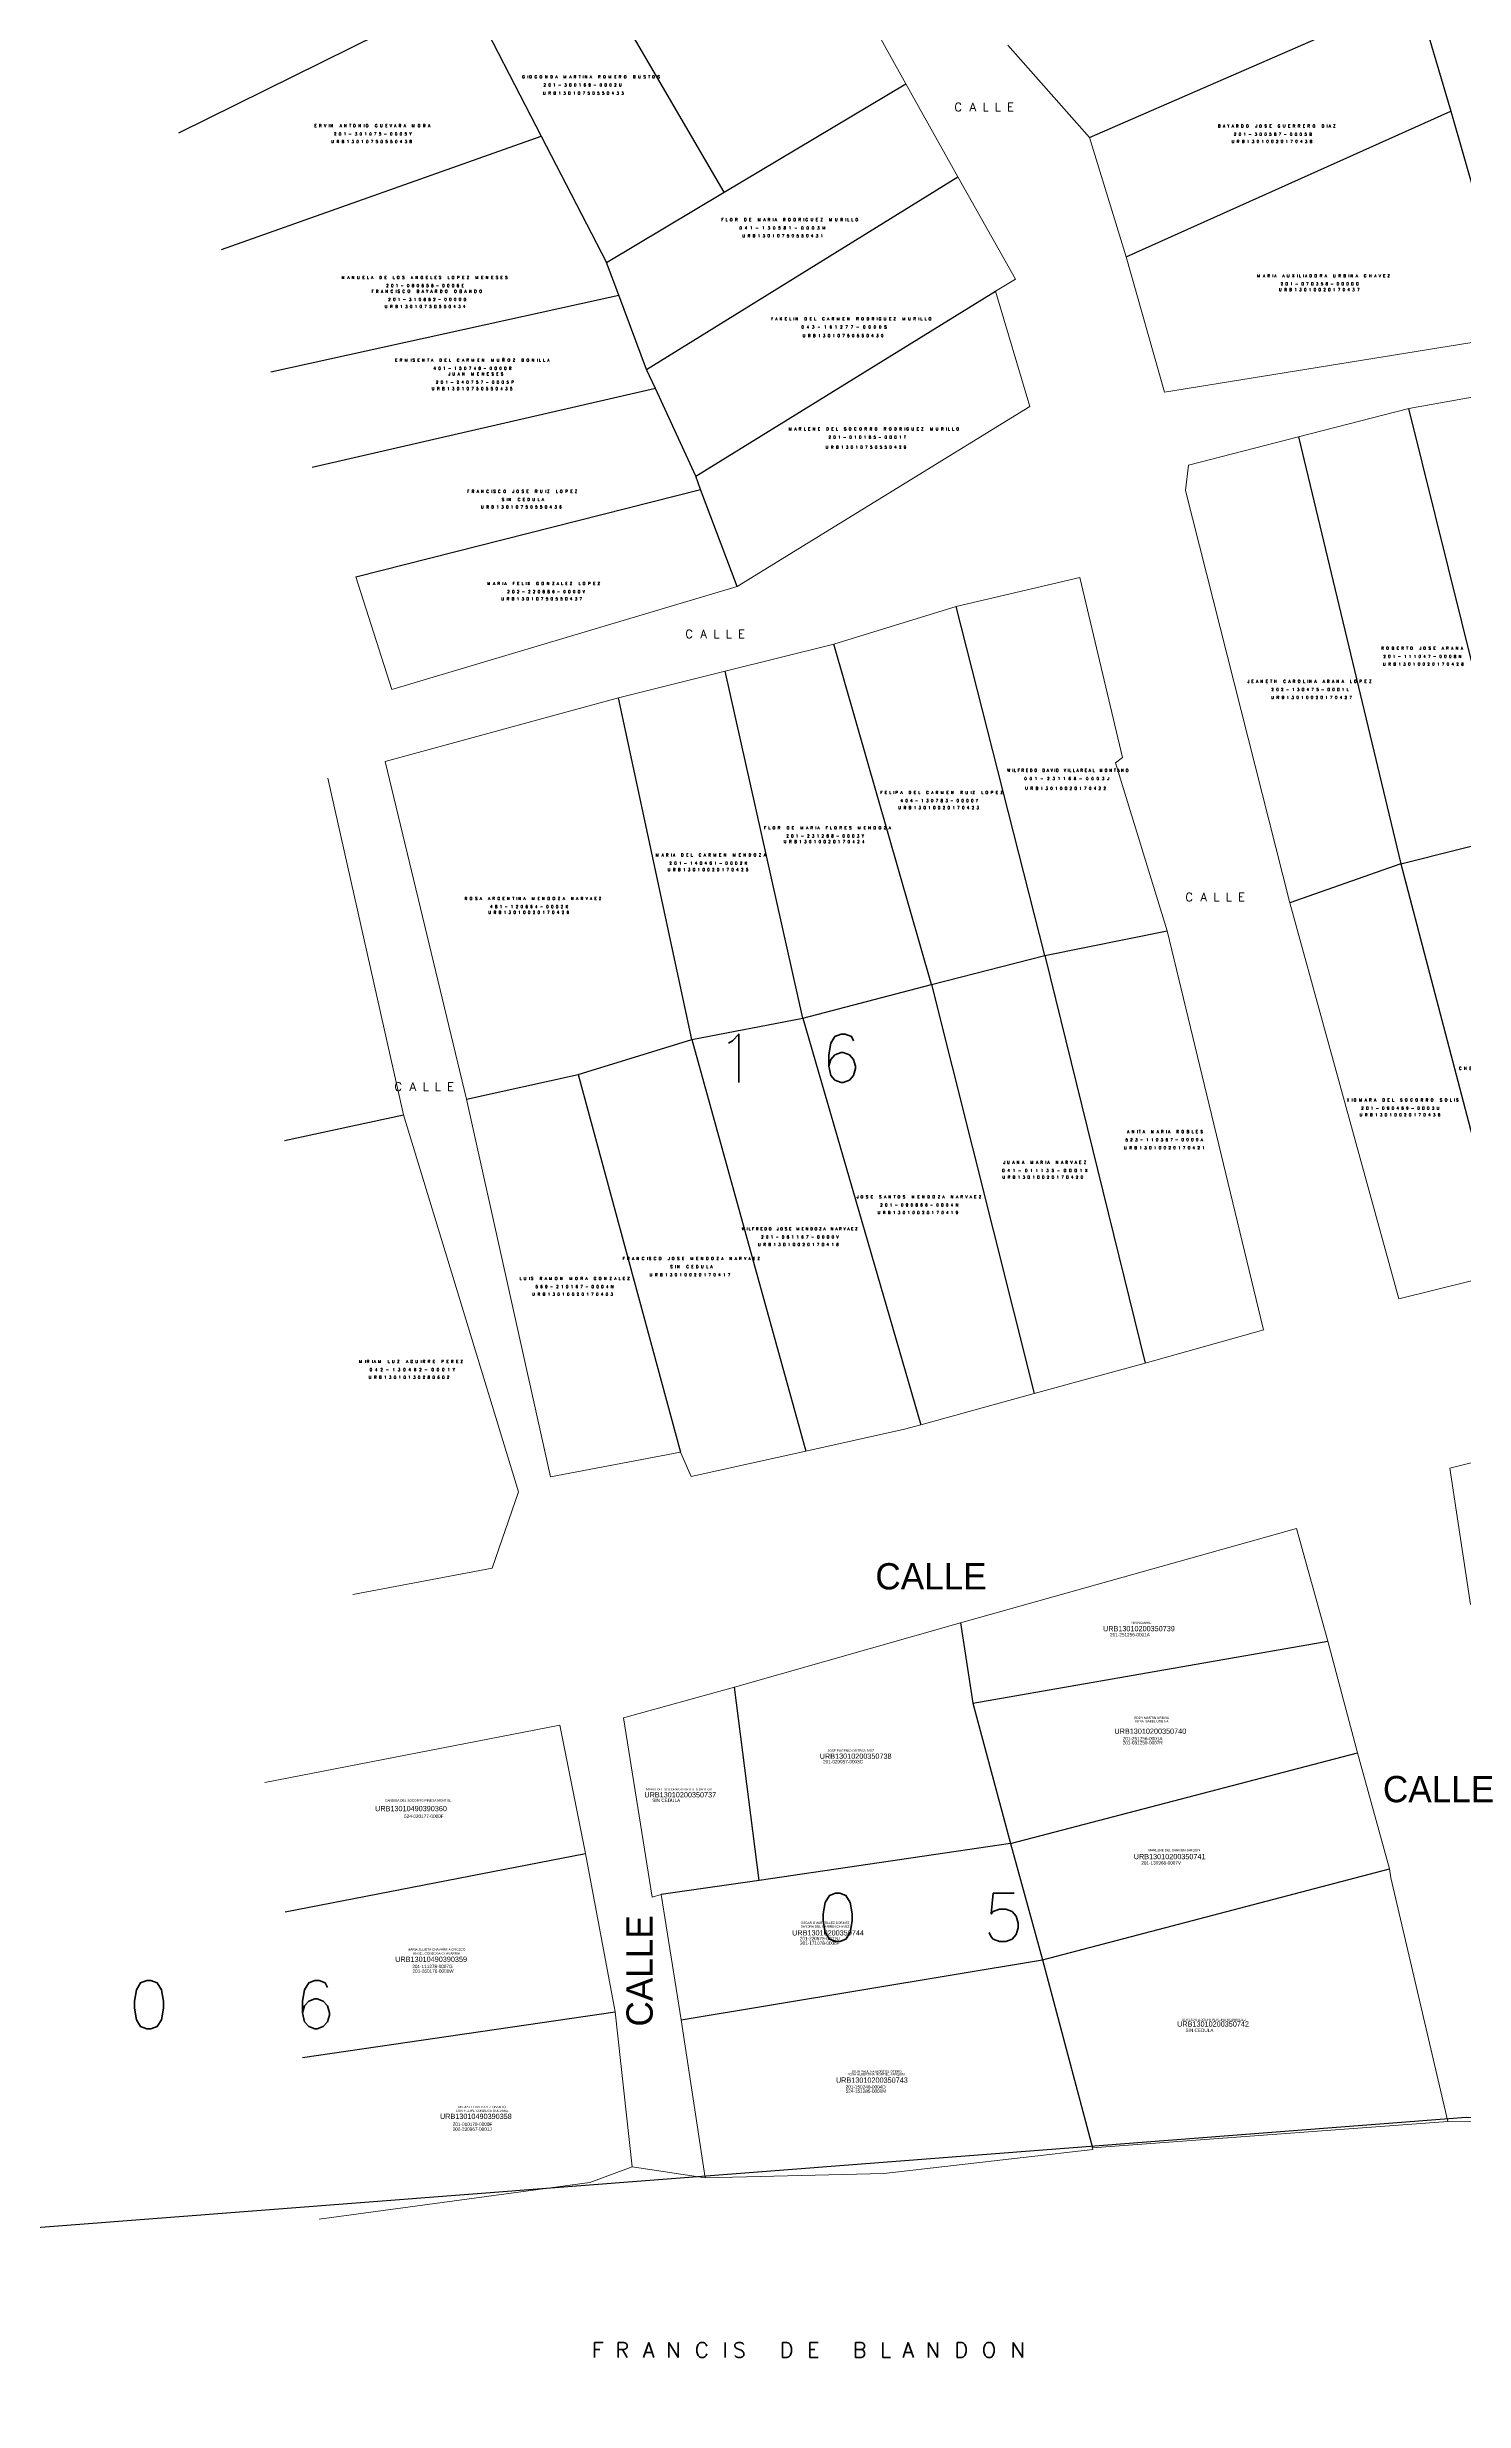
# Model space of a CAD drawing. Header units: metres. Extents: x 615331 to 657292, y 1301217 to 1321009.
# Drawn here: x 629413.5 to 629514.6, y 1318938.8 to 1319106.8 of the extents above; entities that cross this region are included whole.
import ezdxf

# ---------------------------------------------------------------- set-up
doc = ezdxf.new("R2010")
doc.units = ezdxf.units.M
for name, color, linetype, lineweight in [('101', 3, 'Continuous', 0), ('1ER CEDULA', 7, 'Continuous', 0), ('1ER PROPIETARIO', 150, 'Continuous', 0), ('2DA CEDULA', 7, 'Continuous', 0), ('2DO PROPIETARIO', 7, 'Continuous', 0), ('486', 7, 'Continuous', 0), ('4861', 7, 'Continuous', 0), ('CALLES', 7, 'Continuous', 0), ('COLINDANCIAS', 7, 'Continuous', 0), ('NumMZLote', 172, 'Continuous', 0)]:
    doc.layers.add(name, color=color, linetype=linetype, lineweight=lineweight)
doc.layers.add('2', color=1, linetype='Continuous')
doc.styles.add('Style-ENGINEERING', font='ENGINEERING.shx')
doc.styles.add('Style-Txt', font='txt_____.ttf')

msp = doc.modelspace()

# ---------------------------------------------------------------- linework, layer by layer
at = {"layer": '2', "color": 1, "linetype": 'Continuous'}
msp.add_lwpolyline([(629645.63123, 1318954.03408), (629571.44923, 1318957.17908), (629514.79723, 1318959.03008), (629378.86623, 1318948.52708), (629271.64123, 1318936.97308), (629251.31323, 1318933.94808)], dxfattribs=at)
at = {"layer": '486', "color": 7, "linetype": 'Continuous', "lineweight": -3}
for points in [[(629461.86673, 1319096.4744), (629449.55823, 1319117.58008)], [(629422.94023, 1319100.69908), (629443.45351, 1319110.87826)], [(629443.45351, 1319110.87826), (629448.7887, 1319100.46549)], [(629487.92323, 1319100.36908), (629511.27029, 1319110.54924)], [(629511.27029, 1319110.54924), (629513.70655, 1319102.24941)], [(629461.86673, 1319096.4744), (629474.83154, 1319104.21544)], [(629490.53523, 1319091.84508), (629513.70655, 1319102.24941)], [(629513.70655, 1319102.24941), (629518.30523, 1319086.24708)], [(629425.97723, 1319092.38608), (629448.7887, 1319100.46549)], [(629448.7887, 1319100.46549), (629453.45249, 1319091.45041)], [(629456.32203, 1319083.8223), (629478.52823, 1319097.57508)], [(629453.45249, 1319091.45041), (629461.86673, 1319096.4744)], [(629454.33095, 1319089.11519), (629453.45249, 1319091.45041)], [(629429.49923, 1319083.65108), (629454.33095, 1319089.11519)], [(629456.32203, 1319083.8223), (629454.33095, 1319089.11519)], [(629459.82348, 1319076.18686), (629481.22223, 1319089.40108)], [(629456.94641, 1319082.46073), (629456.32203, 1319083.8223)], [(629456.94641, 1319082.46073), (629432.45823, 1319076.81008)], [(629459.82348, 1319076.18686), (629456.94641, 1319082.46073)], [(629518.28566, 1319050.56333), (629510.70723, 1319081.03508)], [(629502.84247, 1319079.00475), (629510.13906, 1319048.5157)], [(629435.56323, 1319069.01408), (629460.1763, 1319075.25117)], [(629460.1763, 1319075.25117), (629459.82348, 1319076.18686)], [(629462.78723, 1319068.32708), (629460.1763, 1319075.25117)], [(629484.73564, 1319041.9861), (629478.42323, 1319066.88508)], [(629476.65152, 1319039.89577), (629469.67623, 1319064.21308)], [(629467.45814, 1319037.50167), (629461.93551, 1319062.27361)], [(629459.55108, 1319035.99137), (629454.31423, 1319060.36408)], [(629510.13906, 1319048.5157), (629518.28566, 1319050.56333)], [(629510.13906, 1319048.5157), (629502.21123, 1319045.73908)], [(629510.13906, 1319048.5157), (629517.77682, 1319019.39054)], [(629484.73564, 1319041.9861), (629493.47823, 1319043.74108)], [(629476.65152, 1319039.89577), (629484.73564, 1319041.9861)], [(629484.73564, 1319041.9861), (629491.90023, 1319012.88508)], [(629467.45814, 1319037.50167), (629476.65152, 1319039.89577)], [(629476.65152, 1319039.89577), (629483.97865, 1319010.7012)], [(629459.55108, 1319035.99137), (629467.45814, 1319037.50167)], [(629467.45814, 1319037.50167), (629475.88075, 1319008.46871)], [(629451.42839, 1319033.487), (629459.55108, 1319035.99137)], [(629459.55108, 1319035.99137), (629467.69174, 1319006.59784)], [(629443.47423, 1319031.71108), (629451.42839, 1319033.487)], [(629451.42839, 1319033.487), (629458.73923, 1319006.51008)], [(629430.48621, 1319028.76214), (629438.97723, 1319030.59708)], [(629478.72223, 1318994.34508), (629479.6073, 1318988.60289)], [(629479.6073, 1318988.60289), (629504.94323, 1318993.03108)], [(629464.36288, 1318975.95477), (629462.59523, 1318989.74808)], [(629479.6073, 1318988.60289), (629482.28991, 1318978.57553)], [(629482.28991, 1318978.57553), (629507.05423, 1318985.06308)], [(629430.51801, 1318973.70404), (629451.96523, 1318977.88008)], [(629482.28991, 1318978.57553), (629464.36288, 1318975.95477)], [(629482.28991, 1318978.57553), (629484.57871, 1318970.28569)], [(629464.36288, 1318975.95477), (629457.36723, 1318974.93208)], [(629484.57871, 1318970.28569), (629509.32423, 1318976.76608)], [(629458.79023, 1318965.98608), (629484.57871, 1318970.28569)], [(629484.57871, 1318970.28569), (629488.14723, 1318956.86508)], [(629431.76034, 1318963.30073), (629454.07223, 1318966.56908)]]:
    msp.add_lwpolyline(points, dxfattribs=at)
at = {"layer": '4861', "color": 21, "linetype": 'Continuous', "lineweight": 13}
for points in [[(629474.83154, 1319104.21544), (629465.82823, 1319120.38808)], [(629487.92323, 1319100.36908), (629482.09223, 1319106.95508)], [(629478.52823, 1319097.57508), (629474.83154, 1319104.21544)], [(629490.53523, 1319091.84508), (629487.92323, 1319100.36908)], [(629481.22223, 1319089.40108), (629482.64823, 1319090.25208), (629478.52823, 1319097.57508)], [(629518.30523, 1319086.24708), (629493.27023, 1319082.19408), (629490.53523, 1319091.84508)], [(629483.67923, 1319081.16508), (629481.22223, 1319089.40108)], [(629519.07823, 1319082.52808), (629510.70723, 1319081.03508)], [(629462.78723, 1319068.32708), (629483.67923, 1319081.16508)], [(629510.70723, 1319081.03508), (629502.84247, 1319079.00475)], [(629502.84247, 1319079.00475), (629494.98023, 1319076.97508), (629494.77623, 1319075.18108), (629502.21123, 1319045.73908)], [(629435.56323, 1319069.01408), (629438.13823, 1319060.96308), (629462.78723, 1319068.32708)], [(629478.42323, 1319066.88508), (629487.24223, 1319068.95408), (629490.27423, 1319056.12008), (629489.78923, 1319055.73308), (629493.47823, 1319043.74108)], [(629469.67623, 1319064.21308), (629478.42323, 1319066.88508)], [(629461.93551, 1319062.27361), (629469.67623, 1319064.21308)], [(629454.31423, 1319060.36408), (629461.93551, 1319062.27361)], [(629437.67323, 1319055.83308), (629454.31423, 1319060.36408)], [(629443.47423, 1319031.71108), (629437.67323, 1319055.83308)], [(629433.57923, 1319054.63908), (629438.97723, 1319030.59708)], [(629502.21123, 1319045.73908), (629510.01323, 1319017.46008)], [(629493.47823, 1319043.74108), (629500.32123, 1319015.35308)], [(629449.45155, 1319004.7661), (629443.47423, 1319031.71108)], [(629438.97723, 1319030.59708), (629447.17523, 1319003.70108), (629445.30923, 1318998.23408)], [(629517.77682, 1319019.39054), (629510.01323, 1319017.46008)], [(629500.32123, 1319015.35308), (629500.36523, 1319015.24808), (629491.90023, 1319012.88508)], [(629491.90023, 1319012.88508), (629483.97865, 1319010.7012)], [(629537.03223, 1319011.17908), (629513.64523, 1319005.38008), (629515.11923, 1318995.65608)], [(629483.97865, 1319010.7012), (629475.88075, 1319008.46871)], [(629474.73223, 1319008.15208), (629467.69174, 1319006.59784)], [(629475.88075, 1319008.46871), (629474.73223, 1319008.15208)], [(629458.73923, 1319006.51008), (629449.45155, 1319004.7661)], [(629467.69174, 1319006.59784), (629459.48923, 1319004.78708), (629458.73923, 1319006.51008)], [(629478.72223, 1318994.34508), (629502.69223, 1319001.06408), (629504.94323, 1318993.03108)], [(629435.35823, 1318996.36508), (629445.30923, 1318998.23408)], [(629462.59523, 1318989.74808), (629478.72223, 1318994.34508)], [(629504.94323, 1318993.03108), (629507.05423, 1318985.06308)], [(629457.36723, 1318974.93208), (629456.72023, 1318974.74608), (629454.66023, 1318987.55308), (629462.59523, 1318989.74808)], [(629451.96523, 1318977.88008), (629450.13323, 1318987.04308), (629429.08823, 1318982.94408)], [(629507.05423, 1318985.06308), (629509.32423, 1318976.76608)], [(629454.07223, 1318966.56908), (629451.96523, 1318977.88008)], [(629509.32423, 1318976.76608), (629509.43023, 1318976.14308), (629513.48723, 1318958.74208), (629488.14723, 1318956.86508)], [(629458.79023, 1318965.98608), (629457.36723, 1318974.93208)], [(629432.95023, 1318951.75908), (629452.28057, 1318954.38561), (629455.28023, 1318955.50008), (629454.07223, 1318966.56908)], [(629460.48923, 1318954.71508), (629458.79023, 1318965.98608)], [(629488.14723, 1318956.86508), (629488.15923, 1318956.73008), (629473.25923, 1318955.03108), (629460.48923, 1318954.71508)]]:
    msp.add_lwpolyline(points, dxfattribs=at)
at = {"layer": 'CALLES', "color": 21, "linetype": 'Continuous', "lineweight": 13}
for points in [[(629513.48723, 1318958.74208), (629522.59523, 1318958.72108)], [(629455.28023, 1318955.50008), (629460.48923, 1318954.71508)]]:
    msp.add_lwpolyline(points, dxfattribs=at)

# ---------------------------------------------------------------- texts
at = {"layer": '101', "color": 6, "linetype": 'Continuous', "lineweight": 13, "style": 'Style-ENGINEERING'}
for s, p in [('URB13010200350739', (629488.89196, 1318993.73588)), ('URB13010200350740', (629489.70556, 1318986.41347)), ('URB13010200350738', (629468.67709, 1318984.6298)), ('URB13010490390360', (629436.94599, 1318980.88869)), ('URB13010200350737', (629456.16014, 1318981.87607)), ('URB13010200350741', (629491.08243, 1318977.46385)), ('URB13010200350744', (629466.70567, 1318972.01898)), ('URB13010490390359', (629438.38019, 1318970.13221)), ('URB13010200350742', (629494.18037, 1318965.51016)), ('URB13010200350743', (629469.8349, 1318961.50474)), ('URB13010490390358', (629441.57453, 1318958.91939))]:
    msp.add_text(s, height=0.375, dxfattribs=at).set_placement(p)
at = {"layer": '101', "linetype": 'Continuous', "lineweight": -3, "char_height": 0.2, "attachment_point": 5, "line_spacing_factor": 1.1, "style": 'Style-Txt'}
for s, insert in [('\\T2.010943;URB13010750550433', (629451.89671, 1319103.536)), ('\\T2.010943;URB13010750550438', (629436.77998, 1319100.08405)), ('\\T2.010943;URB13010020170438', (629501.02657, 1319100.09093)), ('\\T2.010943;URB13010750550431', (629466.11849, 1319093.3598)), ('\\T2.010943;URB13010750550434', (629440.60408, 1319088.3102)), ('\\T2.010943;URB13010020170437', (629504.40802, 1319089.50967)), ('\\T2.010943;URB13010750550430', (629470.42355, 1319086.22491)), ('\\T2.010943;URB13010750550435', (629443.95337, 1319082.43932)), ('\\T2.010943;URB13010750550429', (629472.05789, 1319078.26841)), ('\\T2.010943;URB13010750550436', (629447.46948, 1319073.99551)), ('\\T2.010943;URB13010750550437', (629448.91956, 1319067.43809)), ('\\T2.010943;URB13010020170428', (629511.83374, 1319062.77972)), ('\\T2.010943;URB13010020170427', (629503.85832, 1319060.39929)), ('\\T2.010943;URB13010020170422', (629486.30142, 1319053.90916)), ('\\T2.010943;URB13010020170423', (629477.24705, 1319052.52903)), ('\\T2.010943;URB13010020170424', (629469.07767, 1319050.10392)), ('\\T2.010943;URB13010020170425', (629460.78624, 1319048.10116)), ('\\T2.010943;URB13010020170426', (629447.98859, 1319045.05696)), ('\\T2.010943;URB13010020170436', (629510.16551, 1319030.60214)), ('\\T2.010943;URB13010020170421', (629493.35447, 1319028.25379)), ('\\T2.010943;URB13010020170420', (629484.67585, 1319026.15089)), ('\\T2.010943;URB13010020170419', (629475.76689, 1319023.62741)), ('\\T2.010943;URB13010020170418', (629467.23513, 1319021.34426)), ('\\T2.010943;URB13010020170403', (629451.12716, 1319017.79686)), ('\\T2.010943;URB13010020170417', (629459.49856, 1319019.18378)), ('\\T2.010943;URB13010130280602', (629439.45134, 1319011.86869))]:
    msp.add_mtext(s, dxfattribs=dict(at, insert=insert))
at = {"layer": '1ER CEDULA', "color": 3, "linetype": 'Continuous', "lineweight": 13, "style": 'Style-ENGINEERING'}
for s, p in [('201-251256-0001A', (629489.39348, 1318993.36762)), ('201-251256-0001A', (629490.2918, 1318985.95075)), ('201-020957-0003C', (629468.91072, 1318984.30383)), ('SIN CEDULA', (629456.72586, 1318981.53978)), ('524-020177-0000F', (629439.01291, 1318980.41113)), ('201-130968-0007V', (629491.622, 1318977.08275)), ('201-220575-0001U', (629467.25229, 1318971.68134)), ('201-111278-0007G', (629439.59962, 1318969.68725)), ('SIN CEDULA', (629494.77762, 1318965.12823)), ('201-150240-0004D', (629470.52308, 1318961.08581)), ('201-010178-0000F', (629442.48432, 1318958.42554))]:
    msp.add_text(s, height=0.24, dxfattribs=at).set_placement(p)
at = {"layer": '1ER CEDULA', "color": 140, "linetype": 'Continuous', "lineweight": -3, "char_height": 0.2, "attachment_point": 5, "line_spacing_factor": 1.1, "style": 'Style-Txt'}
for s, insert in [('\\T2.010943;201-300169-0002U', (629451.84711, 1319104.12088)), ('\\T2.010943;201-301075-0005Y', (629436.85824, 1319100.63043)), ('\\T2.010943;201-300587-0005B', (629501.10129, 1319100.6066)), ('\\T2.213131;041-130581-0003M', (629466.13504, 1319093.91902)), ('\\T2.010943;201-070358-0000Q', (629504.44606, 1319089.91768)), ('\\T2.010943;201-080656-0006E', (629440.59032, 1319089.79978)), ('\\T2.213131;043-161277-0000S', (629470.51359, 1319086.84829)), ('\\T2.010943;401-150748-0000R', (629443.98828, 1319083.89681)), ('\\T2.010943;201-010185-0001T', (629472.13315, 1319078.98195)), ('\\T2.010943;SIN CEDULA', (629447.56589, 1319074.52906)), ('\\T2.010943;202-220886-0000V', (629449.22031, 1319067.94597)), ('\\T2.010943;201-111047-0008N', (629511.77234, 1319063.32871)), ('\\T2.010943;202-130475-0001L', (629503.74184, 1319060.96752)), ('\\T2.213131;001-231166-0003J', (629486.38507, 1319054.60758)), ('\\T2.010943;404-130783-0000Y', (629477.2855, 1319053.03218)), ('\\T2.010943;201-231288-0003Y', (629469.13601, 1319050.51194)), ('\\T2.010943;201-140461-0002K', (629460.8144, 1319048.56926)), ('\\T2.010943;481-120664-0002K', (629448.02663, 1319045.46498)), ('\\T2.010943;201-090469-0003U', (629510.19942, 1319031.08056)), ('\\T2.010943;523-110367-0000A', (629493.33465, 1319028.82203)), ('\\T2.213131;041-011135-0001X', (629484.84322, 1319026.62901)), ('\\T2.010943;201-090866-0004N', (629475.87099, 1319024.16561)), ('\\T2.010943;201-081167-0000V', (629467.33603, 1319021.88246)), ('\\T2.010943;SIN CEDULA', (629459.59554, 1319019.75954)), ('\\T2.010943;569-210167-0004N', (629451.26919, 1319018.33758)), ('\\T2.213131;042-130462-0001Y', (629439.69337, 1319012.4094))]:
    msp.add_mtext(s, dxfattribs=dict(at, insert=insert))
at = {"layer": '1ER PROPIETARIO', "color": 140, "linetype": 'Continuous', "lineweight": -3, "attachment_point": 5}
for s, insert, char_height, line_spacing_factor, style in [('\\T2.010943;GIOCONDA MARTINA ROMERO BUSTOS', (629452.44281, 1319104.70449), 0.2, 1.1, 'Style-Txt'), ('\\T2.010943;ERVIN ANTONIO GUEVARA MORA', (629436.82781, 1319101.21404), 0.2, 1.1, 'Style-Txt'), ('\\T2.010943;BAYARDO JOSE GUERRERO DIAZ', (629501.37086, 1319101.19021), 0.2, 1.1, 'Style-Txt'), ('\\T2.010943;FLOR DE MARIA RODRIGUEZ MURILLO', (629466.63074, 1319094.50263), 0.2, 1.1, 'Style-Txt'), ('\\T2.010943;MANUELA DE LOS ANGELES LOPEZ MENESES', (629440.55988, 1319090.38338), 0.2, 1.1, 'Style-Txt'), ('\\T2.010943;MARIA AUXILIADORA URBINA CHAVEZ', (629504.71562, 1319090.50129), 0.2, 1.1, 'Style-Txt'), ('\\T2.010943;YAKELIN DEL CARMEN RODRIGUEZ MURILLO', (629471.00929, 1319087.4319), 0.2, 1.1, 'Style-Txt'), ('\\T2.010943;ERMISENTA DEL CARMEN MUÑOZ BONILLA ', (629443.95784, 1319084.48042), 0.2, 1.1, 'Style-Txt'), ('\\T2.010943;MARLENE DEL SOCORRO RODRIGUEZ MURILLO', (629472.62885, 1319079.56556), 0.2, 1.1, 'Style-Txt'), ('\\T2.010943;FRANCISCO JOSE RUIZ LOPEZ', (629447.53546, 1319075.11267), 0.2, 1.1, 'Style-Txt'), ('\\T2.010943;MARIA FELIX GONZALEZ LOPEZ', (629449.05987, 1319068.52958), 0.2, 1.1, 'Style-Txt'), ('\\T2.010943;ROBERTO JOSE ARANA', (629511.74191, 1319063.91232), 0.2, 1.1, 'Style-Txt'), ('\\T2.010943;JEANETH CAROLINA ARANA LOPEZ', (629503.7114, 1319061.55113), 0.2, 1.1, 'Style-Txt'), ('\\T1.758207;WILFREDO DAVID VILLAREAL MONTANO', (629486.45463, 1319055.19119), 0.2, 1.1, 'Style-Txt'), ('\\T2.010943;FELIPA DEL CARMEN RUIZ LOPEZ', (629477.45506, 1319053.61579), 0.2, 1.1, 'Style-Txt'), ('\\T2.010943;FLOR DE MARIA FLORES MENDOZA', (629469.30558, 1319051.09554), 0.2, 1.1, 'Style-Txt'), ('\\T2.010943;MARIA DEL CARMEN MENDOZA', (629460.98397, 1319049.15287), 0.2, 1.1, 'Style-Txt'), ('\\T2.010943;ROSA ARGENTINA MENDOZA NARVAEZ', (629448.2962, 1319046.04859), 0.2, 1.1, 'Style-Txt'), ('\\T2.010943;CHEYLA JOVANIA ROJAS SANCHEZ', (629518.81701, 1319033.92269), 0.2, 1.1, 'Style-Txt'), ('\\T2.010943;XIOMARA DEL SOCORRO SOLIS', (629510.36413, 1319031.66416), 0.2, 1.1, 'Style-Txt'), ('\\T2.010943;ANITA MARIA ROBLES', (629493.40422, 1319029.40564), 0.2, 1.1, 'Style-Txt'), ('\\T2.010943;JUANA MARIA NARVAEZ', (629484.81278, 1319027.21262), 0.2, 1.1, 'Style-Txt'), ('\\T2.010943;JOSE SANTOS MENDOZA NARVAEZ', (629475.84055, 1319024.74922), 0.2, 1.1, 'Style-Txt'), ('\\T1.758207;WILFREDO JOSE MENDOZA NARVAEZ ', (629467.30893, 1319022.46607), 0.2, 1.1, 'Style-Txt'), ('\\T2.010943;FRANCISCO JOSE MENDOZA NARVAEZ', (629459.59843, 1319020.34314), 0.2, 1.1, 'Style-Txt'), ('\\T2.010943;LUIS RAMON MORA GONZALEZ', (629451.27209, 1319018.92118), 0.2, 1.1, 'Style-Txt'), ('\\T2.010943;MIRIAM LUZ AGUIRRE PEREZ', (629439.59627, 1319012.99301), 0.2, 1.1, 'Style-Txt'), ('\\H0.163840;SIN NOMBRE', (629491.6331, 1318994.34678), 0.16384, 0.75, 'Style-ENGINEERING'), ('\\H0.163840;EDDY MARTIN URBINA ', (629492.36442, 1318987.55571), 0.16384, 0.75, 'Style-ENGINEERING'), ('\\H0.163840;JOSE EUGENIO ORTEGA RUIZ', (629470.89696, 1318985.2139), 0.16384, 0.75, 'Style-ENGINEERING'), ('\\H0.163840;MARIA DEL SOCORRO MARTINES ORTEGA ', (629458.643, 1318982.44985), 0.16384, 0.75, 'Style-ENGINEERING'), ('\\H0.163840;CANDIDA DEL SOCORRO PINEDA MONTIEL ', (629440.02162, 1318981.65685), 0.16384, 0.75, 'Style-ENGINEERING'), ('\\H0.163840;MARLENE DEL CARMEN JARQUIN ', (629493.98254, 1318978.08495), 0.16384, 0.75, 'Style-ENGINEERING'), ('\\H0.163840;OSCAR OMAR TELLEZ DORMEZ', (629469.05426, 1318972.9216), 0.16384, 0.75, 'Style-ENGINEERING'), ('\\H0.163840;MARIA JULIETA CHAVARRIA OROZCO', (629441.32543, 1318971.01872), 0.16384, 0.75, 'Style-ENGINEERING'), ('\\H0.163840;GUSTAVO ADOLFO PEREIRA RODRIGUEZ', (629496.79842, 1318966.00375), 0.16384, 0.75, 'Style-ENGINEERING'), ('\\H0.163840;JULIA PAULINA MONTIEL OTERO', (629472.72815, 1318962.31071), 0.16384, 0.75, 'Style-ENGINEERING'), ('\\H0.163840;MARIA ELENA LOPEZ OBANDO', (629444.5809, 1318959.77312), 0.16384, 0.75, 'Style-ENGINEERING')]:
    msp.add_mtext(s, dxfattribs=dict(at, insert=insert, char_height=char_height, line_spacing_factor=line_spacing_factor, style=style))
at = {"layer": '2DA CEDULA', "color": 3, "linetype": 'Continuous', "lineweight": 13, "style": 'Style-ENGINEERING'}
for s, p in [('201-031250-0007R', (629490.2918, 1318985.65893)), ('201-171078-0006F', (629467.26765, 1318971.35113)), ('201-260176-0001W', (629439.61721, 1318969.35316)), ('524-151285-0000M', (629470.52308, 1318960.78632)), ('202-230967-0001J', (629442.48024, 1318958.07514))]:
    msp.add_text(s, height=0.24, dxfattribs=at).set_placement(p)
at = {"layer": '2DA CEDULA', "color": 140, "linetype": 'Continuous', "lineweight": -3, "char_height": 0.2, "attachment_point": 5, "line_spacing_factor": 1.1, "style": 'Style-Txt'}
for s, insert in [('\\T2.010943;201-310862-0000D', (629440.75448, 1319088.81167)), ('\\T2.010943;201-240757-0005P', (629444.15244, 1319082.90871))]:
    msp.add_mtext(s, dxfattribs=dict(at, insert=insert))
at = {"layer": '2DO PROPIETARIO', "color": 140, "linetype": 'Continuous', "lineweight": -3, "attachment_point": 5}
for s, insert, char_height, line_spacing_factor, style in [('\\T2.010943;FRANCISCO BAYARDO OBANDO', (629440.72404, 1319089.39528), 0.2, 1.1, 'Style-Txt'), ('\\T2.010943;JUAN MENESES', (629444.222, 1319083.49231), 0.2, 1.1, 'Style-Txt'), ('\\H0.163840;AURA ISABEL URBINA ', (629492.36442, 1318987.30997), 0.16384, 0.75, 'Style-ENGINEERING'), ('\\H0.163840;SANDRA DEL CARMEN CHAVEZ', (629469.05426, 1318972.6605), 0.16384, 0.75, 'Style-ENGINEERING'), ('\\H0.163840;ANGEL CONDEGA CHAVARRIA', (629441.32543, 1318970.73739), 0.16384, 0.75, 'Style-ENGINEERING'), ('\\H0.163840;ROSA ALBERTINA MONTIEL JARQUIN ', (629472.68208, 1318962.08801), 0.16384, 0.75, 'Style-ENGINEERING'), ('\\H0.163840;LUIS FELIPE CONDEGA GUEVARA', (629444.58497, 1318959.50828), 0.16384, 0.75, 'Style-ENGINEERING')]:
    msp.add_mtext(s, dxfattribs=dict(at, insert=insert, char_height=char_height, line_spacing_factor=line_spacing_factor, style=style))
at = {"layer": 'CALLES', "color": 7, "linetype": 'Continuous', "lineweight": -3, "style": 'Style-ENGINEERING'}
for p in [(629472.64596, 1318996.72275), (629508.86544, 1318981.53093)]:
    msp.add_text('CALLE', height=1.875, dxfattribs=at).set_placement(p)
msp.add_text('CALLE', height=1.875, rotation=90, dxfattribs=at).set_placement((629456.75586, 1318965.51566))
at = {"layer": 'CALLES', "color": 140, "linetype": 'Continuous', "lineweight": -3, "char_height": 0.5971968, "attachment_point": 5, "line_spacing_factor": 1.1, "style": 'Style-Txt'}
for insert in [(629480.6568, 1319102.54868), (629461.44755, 1319064.93642), (629497.13188, 1319046.14781), (629440.69596, 1319032.61721)]:
    msp.add_mtext('\\T2.010943;CALLE', dxfattribs=dict(at, insert=insert))
at = {"layer": 'COLINDANCIAS', "color": 6, "lineweight": 40, "insert": (629468.38587, 1318942.42887), "char_height": 1.08, "attachment_point": 5, "line_spacing_factor": 1.1, "style": 'Style-Txt'}
msp.add_mtext('\\T2.010943;FRANCIS DE BLANDON', dxfattribs=at)
at = {"layer": 'NumMZLote', "linetype": 'Continuous', "lineweight": -3, "char_height": 3.456, "attachment_point": 5, "line_spacing_factor": 1.1, "style": 'Style-Txt'}
for s, insert in [('\\T2.516414;16', (629468.72156, 1319034.64114)), ('\\T26.020833;05', (629480.32301, 1318973.31074)), ('\\T26.020833;06', (629431.17148, 1318967.07795))]:
    msp.add_mtext(s, dxfattribs=dict(at, insert=insert))

doc.saveas('drawing.dxf')
